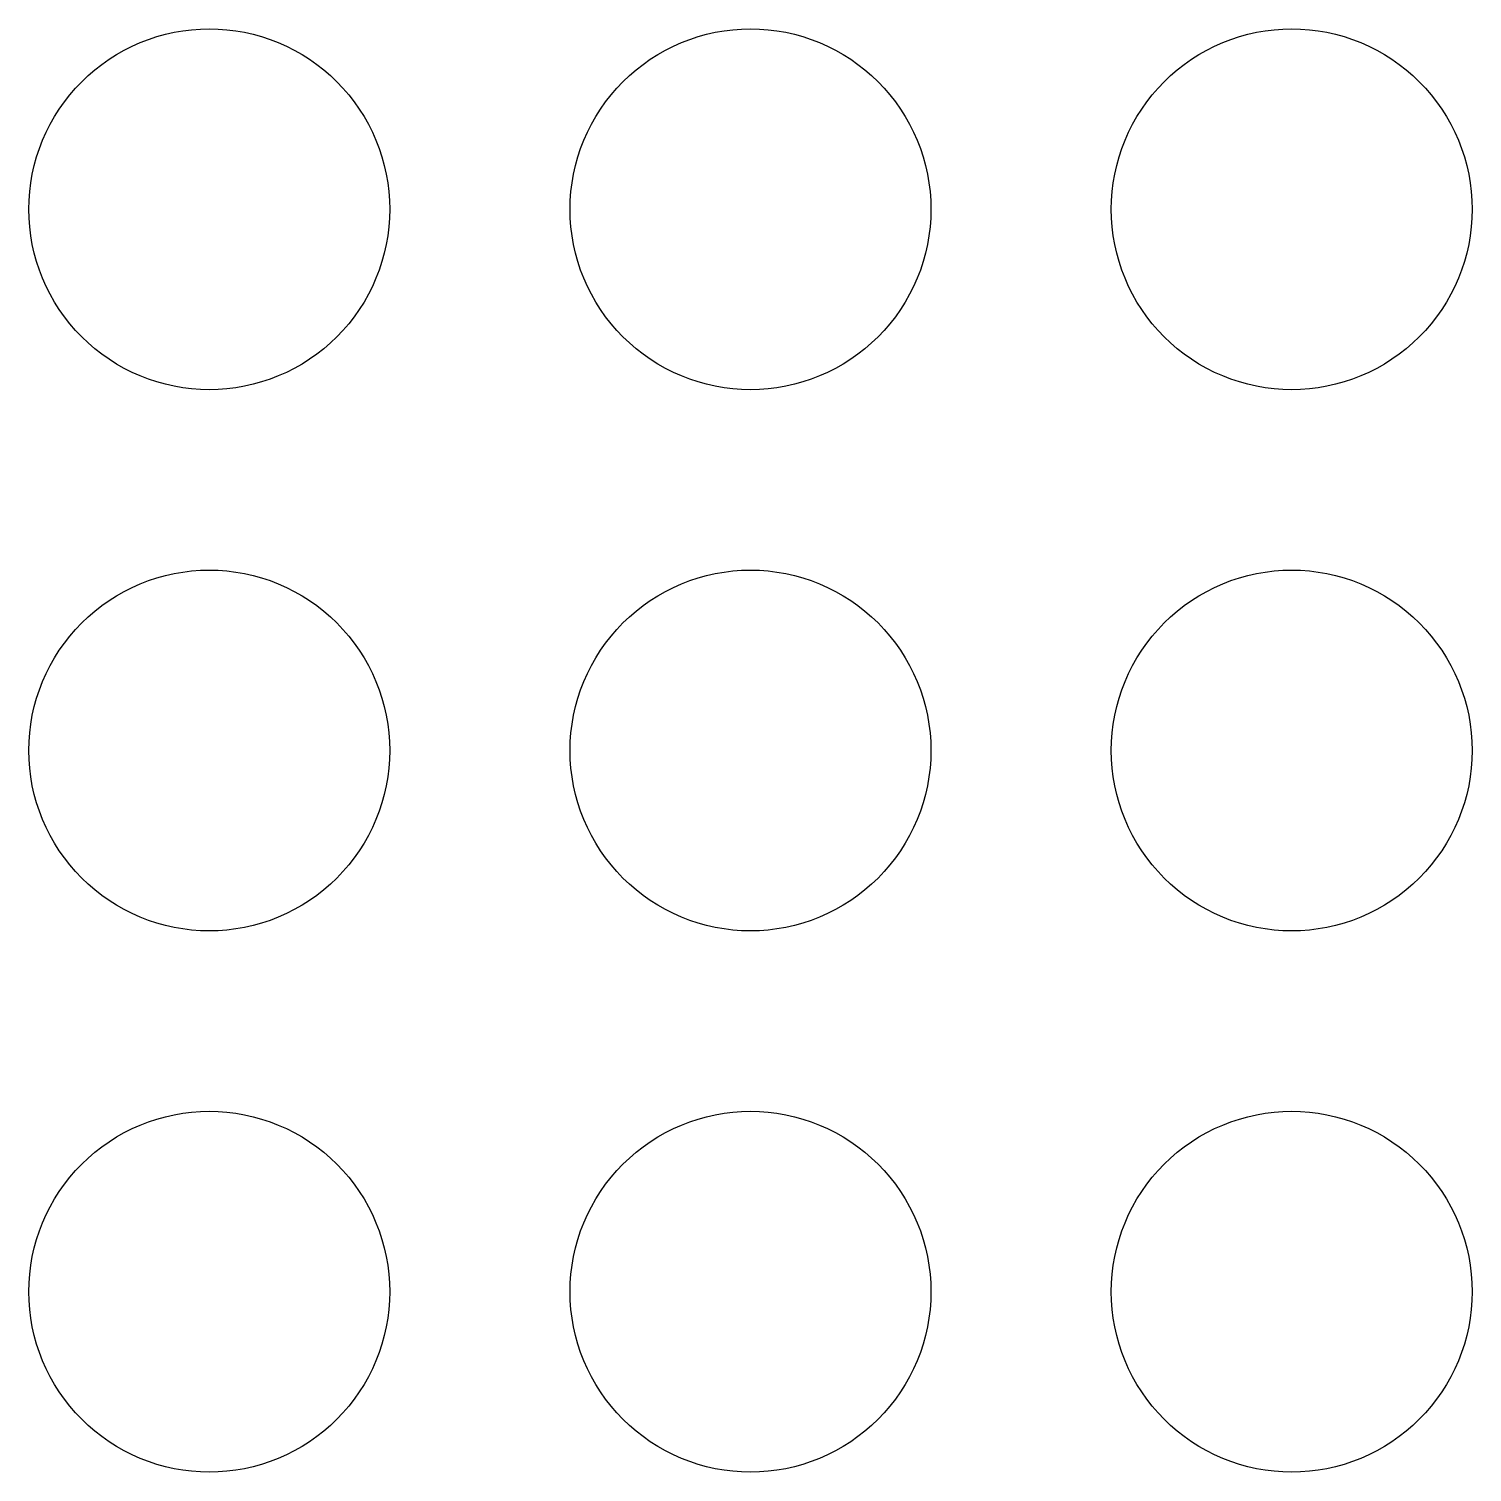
# Model space of a CAD drawing. Header units: metres. Extents: x 0 to 559, y 0 to 300.
# Drawn here: x 195 to 275, y 140 to 220 of the extents above; entities that cross this region are included whole.
import ezdxf

# ---------------------------------------------------------------- set-up
doc = ezdxf.new("R2010")
doc.units = ezdxf.units.M

msp = doc.modelspace()

# ---------------------------------------------------------------- linework, layer by layer
for p, q in [((204.509, 219.988), (205, 220)), ((205, 220), (205.491, 219.988)), ((234.509, 219.988), (235, 220)), ((235, 220), (235.491, 219.988)), ((264.509, 219.988), (265, 220)), ((265, 220), (265.491, 219.988)), ((200.724, 219.04), (201.173, 219.239)), ((201.173, 219.239), (201.631, 219.415)), ((201.631, 219.415), (202.097, 219.569)), ((202.097, 219.569), (202.57, 219.7)), ((202.57, 219.7), (203.049, 219.808)), ((203.049, 219.808), (203.533, 219.892)), ((203.533, 219.892), (204.02, 219.952)), ((204.02, 219.952), (204.509, 219.988)), ((205.491, 219.988), (205.98, 219.952)), ((205.98, 219.952), (206.467, 219.892)), ((206.467, 219.892), (206.951, 219.808)), ((206.951, 219.808), (207.43, 219.7)), ((207.43, 219.7), (207.903, 219.569)), ((207.903, 219.569), (208.369, 219.415)), ((208.369, 219.415), (208.827, 219.239)), ((208.827, 219.239), (209.276, 219.04)), ((230.724, 219.04), (231.173, 219.239)), ((231.173, 219.239), (231.631, 219.415)), ((231.631, 219.415), (232.097, 219.569)), ((232.097, 219.569), (232.57, 219.7)), ((232.57, 219.7), (233.049, 219.808)), ((233.049, 219.808), (233.533, 219.892)), ((233.533, 219.892), (234.02, 219.952)), ((234.02, 219.952), (234.509, 219.988)), ((235.491, 219.988), (235.98, 219.952)), ((235.98, 219.952), (236.467, 219.892)), ((236.467, 219.892), (236.951, 219.808)), ((236.951, 219.808), (237.43, 219.7)), ((237.43, 219.7), (237.903, 219.569)), ((237.903, 219.569), (238.369, 219.415)), ((238.369, 219.415), (238.827, 219.239)), ((238.827, 219.239), (239.276, 219.04)), ((260.724, 219.04), (261.173, 219.239)), ((261.173, 219.239), (261.631, 219.415)), ((261.631, 219.415), (262.097, 219.569)), ((262.097, 219.569), (262.57, 219.7)), ((262.57, 219.7), (263.049, 219.808)), ((263.049, 219.808), (263.533, 219.892)), ((263.533, 219.892), (264.02, 219.952)), ((264.02, 219.952), (264.509, 219.988)), ((265.491, 219.988), (265.98, 219.952)), ((265.98, 219.952), (266.467, 219.892)), ((266.467, 219.892), (266.951, 219.808)), ((266.951, 219.808), (267.43, 219.7)), ((267.43, 219.7), (267.903, 219.569)), ((267.903, 219.569), (268.369, 219.415)), ((268.369, 219.415), (268.827, 219.239)), ((268.827, 219.239), (269.276, 219.04)), ((199.444, 218.315), (199.859, 218.577)), ((199.859, 218.577), (200.286, 218.819)), ((200.286, 218.819), (200.724, 219.04)), ((209.276, 219.04), (209.714, 218.819)), ((209.714, 218.819), (210.141, 218.577)), ((210.141, 218.577), (210.556, 218.315)), ((229.444, 218.315), (229.859, 218.577)), ((229.859, 218.577), (230.286, 218.819)), ((230.286, 218.819), (230.724, 219.04)), ((239.276, 219.04), (239.714, 218.819)), ((239.714, 218.819), (240.141, 218.577)), ((240.141, 218.577), (240.556, 218.315)), ((259.444, 218.315), (259.859, 218.577)), ((259.859, 218.577), (260.286, 218.819)), ((260.286, 218.819), (260.724, 219.04)), ((269.276, 219.04), (269.714, 218.819)), ((269.714, 218.819), (270.141, 218.577)), ((270.141, 218.577), (270.556, 218.315)), ((198.284, 217.41), (198.656, 217.73)), ((198.656, 217.73), (199.043, 218.032)), ((199.043, 218.032), (199.444, 218.315)), ((210.556, 218.315), (210.957, 218.032)), ((210.957, 218.032), (211.344, 217.73)), ((211.344, 217.73), (211.716, 217.41)), ((228.284, 217.41), (228.656, 217.73)), ((228.656, 217.73), (229.043, 218.032)), ((229.043, 218.032), (229.444, 218.315)), ((240.556, 218.315), (240.957, 218.032)), ((240.957, 218.032), (241.344, 217.73)), ((241.344, 217.73), (241.716, 217.41)), ((258.284, 217.41), (258.656, 217.73)), ((258.656, 217.73), (259.043, 218.032)), ((259.043, 218.032), (259.444, 218.315)), ((270.556, 218.315), (270.957, 218.032)), ((270.957, 218.032), (271.344, 217.73)), ((271.344, 217.73), (271.716, 217.41)), ((197.59, 216.716), (197.929, 217.071)), ((197.929, 217.071), (198.284, 217.41)), ((211.716, 217.41), (212.071, 217.071)), ((212.071, 217.071), (212.41, 216.716)), ((227.59, 216.716), (227.929, 217.071)), ((227.929, 217.071), (228.284, 217.41)), ((241.716, 217.41), (242.071, 217.071)), ((242.071, 217.071), (242.41, 216.716)), ((257.59, 216.716), (257.929, 217.071)), ((257.929, 217.071), (258.284, 217.41)), ((271.716, 217.41), (272.071, 217.071)), ((272.071, 217.071), (272.41, 216.716)), ((196.968, 215.957), (197.27, 216.344)), ((197.27, 216.344), (197.59, 216.716)), ((212.41, 216.716), (212.73, 216.344)), ((212.73, 216.344), (213.032, 215.957)), ((226.968, 215.957), (227.27, 216.344)), ((227.27, 216.344), (227.59, 216.716)), ((242.41, 216.716), (242.73, 216.344)), ((242.73, 216.344), (243.032, 215.957)), ((256.968, 215.957), (257.27, 216.344)), ((257.27, 216.344), (257.59, 216.716)), ((272.41, 216.716), (272.73, 216.344)), ((272.73, 216.344), (273.032, 215.957)), ((196.423, 215.141), (196.685, 215.556)), ((196.685, 215.556), (196.968, 215.957)), ((213.032, 215.957), (213.315, 215.556)), ((213.315, 215.556), (213.577, 215.141)), ((226.423, 215.141), (226.685, 215.556)), ((226.685, 215.556), (226.968, 215.957)), ((243.032, 215.957), (243.315, 215.556)), ((243.315, 215.556), (243.577, 215.141)), ((256.423, 215.141), (256.685, 215.556)), ((256.685, 215.556), (256.968, 215.957)), ((273.032, 215.957), (273.315, 215.556)), ((273.315, 215.556), (273.577, 215.141)), ((195.96, 214.276), (196.181, 214.714)), ((196.181, 214.714), (196.423, 215.141)), ((213.577, 215.141), (213.819, 214.714)), ((213.819, 214.714), (214.04, 214.276)), ((225.96, 214.276), (226.181, 214.714)), ((226.181, 214.714), (226.423, 215.141)), ((243.577, 215.141), (243.819, 214.714)), ((243.819, 214.714), (244.04, 214.276)), ((255.96, 214.276), (256.181, 214.714)), ((256.181, 214.714), (256.423, 215.141)), ((273.577, 215.141), (273.819, 214.714)), ((273.819, 214.714), (274.04, 214.276)), ((195.585, 213.369), (195.761, 213.827)), ((195.761, 213.827), (195.96, 214.276)), ((214.04, 214.276), (214.239, 213.827)), ((214.239, 213.827), (214.415, 213.369)), ((225.585, 213.369), (225.761, 213.827)), ((225.761, 213.827), (225.96, 214.276)), ((244.04, 214.276), (244.239, 213.827)), ((244.239, 213.827), (244.415, 213.369)), ((255.585, 213.369), (255.761, 213.827)), ((255.761, 213.827), (255.96, 214.276)), ((274.04, 214.276), (274.239, 213.827)), ((274.239, 213.827), (274.415, 213.369)), ((195.3, 212.43), (195.431, 212.903)), ((195.431, 212.903), (195.585, 213.369)), ((214.415, 213.369), (214.569, 212.903)), ((214.569, 212.903), (214.7, 212.43)), ((225.3, 212.43), (225.431, 212.903)), ((225.431, 212.903), (225.585, 213.369)), ((244.415, 213.369), (244.569, 212.903)), ((244.569, 212.903), (244.7, 212.43)), ((255.3, 212.43), (255.431, 212.903)), ((255.431, 212.903), (255.585, 213.369)), ((274.415, 213.369), (274.569, 212.903)), ((274.569, 212.903), (274.7, 212.43)), ((195.192, 211.951), (195.3, 212.43)), ((214.7, 212.43), (214.808, 211.951)), ((225.192, 211.951), (225.3, 212.43)), ((244.7, 212.43), (244.808, 211.951)), ((255.192, 211.951), (255.3, 212.43)), ((274.7, 212.43), (274.808, 211.951)), ((195.048, 210.98), (195.108, 211.467)), ((195.108, 211.467), (195.192, 211.951)), ((214.808, 211.951), (214.892, 211.467)), ((214.892, 211.467), (214.952, 210.98)), ((225.048, 210.98), (225.108, 211.467)), ((225.108, 211.467), (225.192, 211.951)), ((244.808, 211.951), (244.892, 211.467)), ((244.892, 211.467), (244.952, 210.98)), ((255.048, 210.98), (255.108, 211.467)), ((255.108, 211.467), (255.192, 211.951)), ((274.808, 211.951), (274.892, 211.467)), ((274.892, 211.467), (274.952, 210.98)), ((195, 210), (195.012, 210.491)), ((195.012, 210.491), (195.048, 210.98)), ((214.952, 210.98), (214.988, 210.491)), ((214.988, 210.491), (215, 210)), ((225, 210), (225.012, 210.491)), ((225.012, 210.491), (225.048, 210.98)), ((244.952, 210.98), (244.988, 210.491)), ((244.988, 210.491), (245, 210)), ((255, 210), (255.012, 210.491)), ((255.012, 210.491), (255.048, 210.98)), ((274.952, 210.98), (274.988, 210.491)), ((274.988, 210.491), (275, 210)), ((195.012, 209.509), (195, 210)), ((215, 210), (214.988, 209.509)), ((225.012, 209.509), (225, 210)), ((245, 210), (244.988, 209.509)), ((255.012, 209.509), (255, 210)), ((275, 210), (274.988, 209.509)), ((195.048, 209.02), (195.012, 209.509)), ((195.108, 208.533), (195.048, 209.02)), ((214.952, 209.02), (214.892, 208.533)), ((214.988, 209.509), (214.952, 209.02)), ((225.048, 209.02), (225.012, 209.509)), ((225.108, 208.533), (225.048, 209.02)), ((244.952, 209.02), (244.892, 208.533)), ((244.988, 209.509), (244.952, 209.02)), ((255.048, 209.02), (255.012, 209.509)), ((255.108, 208.533), (255.048, 209.02)), ((274.952, 209.02), (274.892, 208.533)), ((274.988, 209.509), (274.952, 209.02)), ((195.192, 208.049), (195.108, 208.533)), ((195.3, 207.57), (195.192, 208.049)), ((214.808, 208.049), (214.7, 207.57)), ((214.892, 208.533), (214.808, 208.049)), ((225.192, 208.049), (225.108, 208.533)), ((225.3, 207.57), (225.192, 208.049)), ((244.808, 208.049), (244.7, 207.57)), ((244.892, 208.533), (244.808, 208.049)), ((255.192, 208.049), (255.108, 208.533)), ((255.3, 207.57), (255.192, 208.049)), ((274.808, 208.049), (274.7, 207.57)), ((274.892, 208.533), (274.808, 208.049)), ((195.431, 207.097), (195.3, 207.57)), ((214.7, 207.57), (214.569, 207.097)), ((225.431, 207.097), (225.3, 207.57)), ((244.7, 207.57), (244.569, 207.097)), ((255.431, 207.097), (255.3, 207.57)), ((274.7, 207.57), (274.569, 207.097)), ((195.585, 206.631), (195.431, 207.097)), ((195.761, 206.173), (195.585, 206.631)), ((214.415, 206.631), (214.239, 206.173)), ((214.569, 207.097), (214.415, 206.631)), ((225.585, 206.631), (225.431, 207.097)), ((225.761, 206.173), (225.585, 206.631)), ((244.415, 206.631), (244.239, 206.173)), ((244.569, 207.097), (244.415, 206.631)), ((255.585, 206.631), (255.431, 207.097)), ((255.761, 206.173), (255.585, 206.631)), ((274.415, 206.631), (274.239, 206.173)), ((274.569, 207.097), (274.415, 206.631)), ((195.96, 205.724), (195.761, 206.173)), ((196.181, 205.286), (195.96, 205.724)), ((214.04, 205.724), (213.819, 205.286)), ((214.239, 206.173), (214.04, 205.724)), ((225.96, 205.724), (225.761, 206.173)), ((226.181, 205.286), (225.96, 205.724)), ((244.04, 205.724), (243.819, 205.286)), ((244.239, 206.173), (244.04, 205.724)), ((255.96, 205.724), (255.761, 206.173)), ((256.181, 205.286), (255.96, 205.724)), ((274.04, 205.724), (273.819, 205.286)), ((274.239, 206.173), (274.04, 205.724)), ((196.423, 204.859), (196.181, 205.286)), ((196.685, 204.444), (196.423, 204.859)), ((213.577, 204.859), (213.315, 204.444)), ((213.819, 205.286), (213.577, 204.859)), ((226.423, 204.859), (226.181, 205.286)), ((226.685, 204.444), (226.423, 204.859)), ((243.577, 204.859), (243.315, 204.444)), ((243.819, 205.286), (243.577, 204.859)), ((256.423, 204.859), (256.181, 205.286)), ((256.685, 204.444), (256.423, 204.859)), ((273.577, 204.859), (273.315, 204.444)), ((273.819, 205.286), (273.577, 204.859)), ((196.968, 204.043), (196.685, 204.444)), ((197.27, 203.656), (196.968, 204.043)), ((213.032, 204.043), (212.73, 203.656)), ((213.315, 204.444), (213.032, 204.043)), ((226.968, 204.043), (226.685, 204.444)), ((227.27, 203.656), (226.968, 204.043)), ((243.032, 204.043), (242.73, 203.656)), ((243.315, 204.444), (243.032, 204.043)), ((256.968, 204.043), (256.685, 204.444)), ((257.27, 203.656), (256.968, 204.043)), ((273.032, 204.043), (272.73, 203.656)), ((273.315, 204.444), (273.032, 204.043)), ((197.59, 203.284), (197.27, 203.656)), ((197.929, 202.929), (197.59, 203.284)), ((212.41, 203.284), (212.071, 202.929)), ((212.73, 203.656), (212.41, 203.284)), ((227.59, 203.284), (227.27, 203.656)), ((227.929, 202.929), (227.59, 203.284)), ((242.41, 203.284), (242.071, 202.929)), ((242.73, 203.656), (242.41, 203.284)), ((257.59, 203.284), (257.27, 203.656)), ((257.929, 202.929), (257.59, 203.284)), ((272.41, 203.284), (272.071, 202.929)), ((272.73, 203.656), (272.41, 203.284)), ((198.284, 202.59), (197.929, 202.929)), ((198.656, 202.27), (198.284, 202.59)), ((211.716, 202.59), (211.344, 202.27)), ((212.071, 202.929), (211.716, 202.59)), ((228.284, 202.59), (227.929, 202.929)), ((228.656, 202.27), (228.284, 202.59)), ((241.716, 202.59), (241.344, 202.27)), ((242.071, 202.929), (241.716, 202.59)), ((258.284, 202.59), (257.929, 202.929)), ((258.656, 202.27), (258.284, 202.59)), ((271.716, 202.59), (271.344, 202.27)), ((272.071, 202.929), (271.716, 202.59)), ((199.043, 201.968), (198.656, 202.27)), ((199.444, 201.685), (199.043, 201.968)), ((199.859, 201.423), (199.444, 201.685)), ((210.556, 201.685), (210.141, 201.423)), ((210.957, 201.968), (210.556, 201.685)), ((211.344, 202.27), (210.957, 201.968)), ((229.043, 201.968), (228.656, 202.27)), ((229.444, 201.685), (229.043, 201.968)), ((229.859, 201.423), (229.444, 201.685)), ((240.556, 201.685), (240.141, 201.423)), ((240.957, 201.968), (240.556, 201.685)), ((241.344, 202.27), (240.957, 201.968)), ((259.043, 201.968), (258.656, 202.27)), ((259.444, 201.685), (259.043, 201.968)), ((259.859, 201.423), (259.444, 201.685)), ((270.556, 201.685), (270.141, 201.423)), ((270.957, 201.968), (270.556, 201.685)), ((271.344, 202.27), (270.957, 201.968)), ((200.286, 201.181), (199.859, 201.423)), ((200.724, 200.96), (200.286, 201.181)), ((201.173, 200.761), (200.724, 200.96)), ((209.276, 200.96), (208.827, 200.761)), ((209.714, 201.181), (209.276, 200.96)), ((210.141, 201.423), (209.714, 201.181)), ((230.286, 201.181), (229.859, 201.423)), ((230.724, 200.96), (230.286, 201.181)), ((231.173, 200.761), (230.724, 200.96)), ((239.276, 200.96), (238.827, 200.761)), ((239.714, 201.181), (239.276, 200.96)), ((240.141, 201.423), (239.714, 201.181)), ((260.286, 201.181), (259.859, 201.423)), ((260.724, 200.96), (260.286, 201.181)), ((261.173, 200.761), (260.724, 200.96)), ((269.276, 200.96), (268.827, 200.761)), ((269.714, 201.181), (269.276, 200.96)), ((270.141, 201.423), (269.714, 201.181)), ((201.631, 200.585), (201.173, 200.761)), ((202.097, 200.431), (201.631, 200.585)), ((202.57, 200.3), (202.097, 200.431)), ((203.049, 200.192), (202.57, 200.3)), ((203.533, 200.108), (203.049, 200.192)), ((204.02, 200.048), (203.533, 200.108)), ((204.509, 200.012), (204.02, 200.048)), ((205, 200), (204.509, 200.012)), ((205.491, 200.012), (205, 200)), ((205.98, 200.048), (205.491, 200.012)), ((206.467, 200.108), (205.98, 200.048)), ((206.951, 200.192), (206.467, 200.108)), ((207.43, 200.3), (206.951, 200.192)), ((207.903, 200.431), (207.43, 200.3)), ((208.369, 200.585), (207.903, 200.431)), ((208.827, 200.761), (208.369, 200.585)), ((231.631, 200.585), (231.173, 200.761)), ((232.097, 200.431), (231.631, 200.585)), ((232.57, 200.3), (232.097, 200.431)), ((233.049, 200.192), (232.57, 200.3)), ((233.533, 200.108), (233.049, 200.192)), ((234.02, 200.048), (233.533, 200.108)), ((234.509, 200.012), (234.02, 200.048)), ((235, 200), (234.509, 200.012)), ((235.491, 200.012), (235, 200)), ((235.98, 200.048), (235.491, 200.012)), ((236.467, 200.108), (235.98, 200.048)), ((236.951, 200.192), (236.467, 200.108)), ((237.43, 200.3), (236.951, 200.192)), ((237.903, 200.431), (237.43, 200.3)), ((238.369, 200.585), (237.903, 200.431)), ((238.827, 200.761), (238.369, 200.585)), ((261.631, 200.585), (261.173, 200.761)), ((262.097, 200.431), (261.631, 200.585)), ((262.57, 200.3), (262.097, 200.431)), ((263.049, 200.192), (262.57, 200.3)), ((263.533, 200.108), (263.049, 200.192)), ((264.02, 200.048), (263.533, 200.108)), ((264.509, 200.012), (264.02, 200.048)), ((265, 200), (264.509, 200.012)), ((265.491, 200.012), (265, 200)), ((265.98, 200.048), (265.491, 200.012)), ((266.467, 200.108), (265.98, 200.048)), ((266.951, 200.192), (266.467, 200.108)), ((267.43, 200.3), (266.951, 200.192)), ((267.903, 200.431), (267.43, 200.3)), ((268.369, 200.585), (267.903, 200.431)), ((268.827, 200.761), (268.369, 200.585)), ((202.097, 189.569), (202.57, 189.7)), ((202.57, 189.7), (203.049, 189.808)), ((203.049, 189.808), (203.533, 189.892)), ((203.533, 189.892), (204.02, 189.952)), ((204.02, 189.952), (204.509, 189.988)), ((204.509, 189.988), (205, 190)), ((205, 190), (205.491, 189.988)), ((205.491, 189.988), (205.98, 189.952)), ((205.98, 189.952), (206.467, 189.892)), ((206.467, 189.892), (206.951, 189.808)), ((206.951, 189.808), (207.43, 189.7)), ((207.43, 189.7), (207.903, 189.569)), ((232.097, 189.569), (232.57, 189.7)), ((232.57, 189.7), (233.049, 189.808)), ((233.049, 189.808), (233.533, 189.892)), ((233.533, 189.892), (234.02, 189.952)), ((234.02, 189.952), (234.509, 189.988)), ((234.509, 189.988), (235, 190)), ((235, 190), (235.491, 189.988)), ((235.491, 189.988), (235.98, 189.952)), ((235.98, 189.952), (236.467, 189.892)), ((236.467, 189.892), (236.951, 189.808)), ((236.951, 189.808), (237.43, 189.7)), ((237.43, 189.7), (237.903, 189.569)), ((262.097, 189.569), (262.57, 189.7)), ((262.57, 189.7), (263.049, 189.808)), ((263.049, 189.808), (263.533, 189.892)), ((263.533, 189.892), (264.02, 189.952)), ((264.02, 189.952), (264.509, 189.988)), ((264.509, 189.988), (265, 190)), ((265, 190), (265.491, 189.988)), ((265.491, 189.988), (265.98, 189.952)), ((265.98, 189.952), (266.467, 189.892)), ((266.467, 189.892), (266.951, 189.808)), ((266.951, 189.808), (267.43, 189.7)), ((267.43, 189.7), (267.903, 189.569)), ((199.859, 188.577), (200.286, 188.819)), ((200.286, 188.819), (200.724, 189.04)), ((200.724, 189.04), (201.173, 189.239)), ((201.173, 189.239), (201.631, 189.415)), ((201.631, 189.415), (202.097, 189.569)), ((207.903, 189.569), (208.369, 189.415)), ((208.369, 189.415), (208.827, 189.239)), ((208.827, 189.239), (209.276, 189.04)), ((209.276, 189.04), (209.714, 188.819)), ((209.714, 188.819), (210.141, 188.577)), ((229.859, 188.577), (230.286, 188.819)), ((230.286, 188.819), (230.724, 189.04)), ((230.724, 189.04), (231.173, 189.239)), ((231.173, 189.239), (231.631, 189.415)), ((231.631, 189.415), (232.097, 189.569)), ((237.903, 189.569), (238.369, 189.415)), ((238.369, 189.415), (238.827, 189.239)), ((238.827, 189.239), (239.276, 189.04)), ((239.276, 189.04), (239.714, 188.819)), ((239.714, 188.819), (240.141, 188.577)), ((259.859, 188.577), (260.286, 188.819)), ((260.286, 188.819), (260.724, 189.04)), ((260.724, 189.04), (261.173, 189.239)), ((261.173, 189.239), (261.631, 189.415)), ((261.631, 189.415), (262.097, 189.569)), ((267.903, 189.569), (268.369, 189.415)), ((268.369, 189.415), (268.827, 189.239)), ((268.827, 189.239), (269.276, 189.04)), ((269.276, 189.04), (269.714, 188.819)), ((269.714, 188.819), (270.141, 188.577)), ((198.656, 187.73), (199.043, 188.032)), ((199.043, 188.032), (199.444, 188.315)), ((199.444, 188.315), (199.859, 188.577)), ((210.141, 188.577), (210.556, 188.315)), ((210.556, 188.315), (210.957, 188.032)), ((210.957, 188.032), (211.344, 187.73)), ((228.656, 187.73), (229.043, 188.032)), ((229.043, 188.032), (229.444, 188.315)), ((229.444, 188.315), (229.859, 188.577)), ((240.141, 188.577), (240.556, 188.315)), ((240.556, 188.315), (240.957, 188.032)), ((240.957, 188.032), (241.344, 187.73)), ((258.656, 187.73), (259.043, 188.032)), ((259.043, 188.032), (259.444, 188.315)), ((259.444, 188.315), (259.859, 188.577)), ((270.141, 188.577), (270.556, 188.315)), ((270.556, 188.315), (270.957, 188.032)), ((270.957, 188.032), (271.344, 187.73)), ((197.929, 187.071), (198.284, 187.41)), ((198.284, 187.41), (198.656, 187.73)), ((211.344, 187.73), (211.716, 187.41)), ((211.716, 187.41), (212.071, 187.071)), ((227.929, 187.071), (228.284, 187.41)), ((228.284, 187.41), (228.656, 187.73)), ((241.344, 187.73), (241.716, 187.41)), ((241.716, 187.41), (242.071, 187.071)), ((257.929, 187.071), (258.284, 187.41)), ((258.284, 187.41), (258.656, 187.73)), ((271.344, 187.73), (271.716, 187.41)), ((271.716, 187.41), (272.071, 187.071)), ((197.27, 186.344), (197.59, 186.716)), ((197.59, 186.716), (197.929, 187.071)), ((212.071, 187.071), (212.41, 186.716)), ((212.41, 186.716), (212.73, 186.344)), ((227.27, 186.344), (227.59, 186.716)), ((227.59, 186.716), (227.929, 187.071)), ((242.071, 187.071), (242.41, 186.716)), ((242.41, 186.716), (242.73, 186.344)), ((257.27, 186.344), (257.59, 186.716)), ((257.59, 186.716), (257.929, 187.071)), ((272.071, 187.071), (272.41, 186.716)), ((272.41, 186.716), (272.73, 186.344)), ((196.685, 185.556), (196.968, 185.957)), ((196.968, 185.957), (197.27, 186.344)), ((212.73, 186.344), (213.032, 185.957)), ((213.032, 185.957), (213.315, 185.556)), ((226.685, 185.556), (226.968, 185.957)), ((226.968, 185.957), (227.27, 186.344)), ((242.73, 186.344), (243.032, 185.957)), ((243.032, 185.957), (243.315, 185.556)), ((256.685, 185.556), (256.968, 185.957)), ((256.968, 185.957), (257.27, 186.344)), ((272.73, 186.344), (273.032, 185.957)), ((273.032, 185.957), (273.315, 185.556)), ((196.181, 184.714), (196.423, 185.141)), ((196.423, 185.141), (196.685, 185.556)), ((213.315, 185.556), (213.577, 185.141)), ((213.577, 185.141), (213.819, 184.714)), ((226.181, 184.714), (226.423, 185.141)), ((226.423, 185.141), (226.685, 185.556)), ((243.315, 185.556), (243.577, 185.141)), ((243.577, 185.141), (243.819, 184.714)), ((256.181, 184.714), (256.423, 185.141)), ((256.423, 185.141), (256.685, 185.556)), ((273.315, 185.556), (273.577, 185.141)), ((273.577, 185.141), (273.819, 184.714)), ((195.761, 183.827), (195.96, 184.276)), ((195.96, 184.276), (196.181, 184.714)), ((213.819, 184.714), (214.04, 184.276)), ((214.04, 184.276), (214.239, 183.827)), ((225.761, 183.827), (225.96, 184.276)), ((225.96, 184.276), (226.181, 184.714)), ((243.819, 184.714), (244.04, 184.276)), ((244.04, 184.276), (244.239, 183.827)), ((255.761, 183.827), (255.96, 184.276)), ((255.96, 184.276), (256.181, 184.714)), ((273.819, 184.714), (274.04, 184.276)), ((274.04, 184.276), (274.239, 183.827)), ((195.431, 182.903), (195.585, 183.369)), ((195.585, 183.369), (195.761, 183.827)), ((214.239, 183.827), (214.415, 183.369)), ((214.415, 183.369), (214.569, 182.903)), ((225.431, 182.903), (225.585, 183.369)), ((225.585, 183.369), (225.761, 183.827)), ((244.239, 183.827), (244.415, 183.369)), ((244.415, 183.369), (244.569, 182.903)), ((255.431, 182.903), (255.585, 183.369)), ((255.585, 183.369), (255.761, 183.827)), ((274.239, 183.827), (274.415, 183.369)), ((274.415, 183.369), (274.569, 182.903)), ((195.192, 181.951), (195.3, 182.43)), ((195.3, 182.43), (195.431, 182.903)), ((214.569, 182.903), (214.7, 182.43)), ((214.7, 182.43), (214.808, 181.951)), ((225.192, 181.951), (225.3, 182.43)), ((225.3, 182.43), (225.431, 182.903)), ((244.569, 182.903), (244.7, 182.43)), ((244.7, 182.43), (244.808, 181.951)), ((255.192, 181.951), (255.3, 182.43)), ((255.3, 182.43), (255.431, 182.903)), ((274.569, 182.903), (274.7, 182.43)), ((274.7, 182.43), (274.808, 181.951)), ((195.108, 181.467), (195.192, 181.951)), ((214.808, 181.951), (214.892, 181.467)), ((225.108, 181.467), (225.192, 181.951)), ((244.808, 181.951), (244.892, 181.467)), ((255.108, 181.467), (255.192, 181.951)), ((274.808, 181.951), (274.892, 181.467)), ((195.012, 180.491), (195.048, 180.98)), ((195.048, 180.98), (195.108, 181.467)), ((214.892, 181.467), (214.952, 180.98)), ((214.952, 180.98), (214.988, 180.491)), ((225.012, 180.491), (225.048, 180.98)), ((225.048, 180.98), (225.108, 181.467)), ((244.892, 181.467), (244.952, 180.98)), ((244.952, 180.98), (244.988, 180.491)), ((255.012, 180.491), (255.048, 180.98)), ((255.048, 180.98), (255.108, 181.467)), ((274.892, 181.467), (274.952, 180.98)), ((274.952, 180.98), (274.988, 180.491)), ((195, 180), (195.012, 180.491)), ((195.012, 179.509), (195, 180)), ((214.988, 180.491), (215, 180)), ((215, 180), (214.988, 179.509)), ((225, 180), (225.012, 180.491)), ((225.012, 179.509), (225, 180)), ((244.988, 180.491), (245, 180)), ((245, 180), (244.988, 179.509)), ((255, 180), (255.012, 180.491)), ((255.012, 179.509), (255, 180)), ((274.988, 180.491), (275, 180)), ((275, 180), (274.988, 179.509)), ((195.048, 179.02), (195.012, 179.509)), ((214.988, 179.509), (214.952, 179.02)), ((225.048, 179.02), (225.012, 179.509)), ((244.988, 179.509), (244.952, 179.02)), ((255.048, 179.02), (255.012, 179.509)), ((274.988, 179.509), (274.952, 179.02)), ((195.108, 178.533), (195.048, 179.02)), ((195.192, 178.049), (195.108, 178.533)), ((214.892, 178.533), (214.808, 178.049)), ((214.952, 179.02), (214.892, 178.533)), ((225.108, 178.533), (225.048, 179.02)), ((225.192, 178.049), (225.108, 178.533)), ((244.892, 178.533), (244.808, 178.049)), ((244.952, 179.02), (244.892, 178.533)), ((255.108, 178.533), (255.048, 179.02)), ((255.192, 178.049), (255.108, 178.533)), ((274.892, 178.533), (274.808, 178.049)), ((274.952, 179.02), (274.892, 178.533)), ((195.3, 177.57), (195.192, 178.049)), ((214.808, 178.049), (214.7, 177.57)), ((225.3, 177.57), (225.192, 178.049)), ((244.808, 178.049), (244.7, 177.57)), ((255.3, 177.57), (255.192, 178.049)), ((274.808, 178.049), (274.7, 177.57)), ((195.431, 177.097), (195.3, 177.57)), ((195.585, 176.631), (195.431, 177.097)), ((214.569, 177.097), (214.415, 176.631)), ((214.7, 177.57), (214.569, 177.097)), ((225.431, 177.097), (225.3, 177.57)), ((225.585, 176.631), (225.431, 177.097)), ((244.569, 177.097), (244.415, 176.631)), ((244.7, 177.57), (244.569, 177.097)), ((255.431, 177.097), (255.3, 177.57)), ((255.585, 176.631), (255.431, 177.097)), ((274.569, 177.097), (274.415, 176.631)), ((274.7, 177.57), (274.569, 177.097)), ((195.761, 176.173), (195.585, 176.631)), ((195.96, 175.724), (195.761, 176.173)), ((214.239, 176.173), (214.04, 175.724)), ((214.415, 176.631), (214.239, 176.173)), ((225.761, 176.173), (225.585, 176.631)), ((225.96, 175.724), (225.761, 176.173)), ((244.239, 176.173), (244.04, 175.724)), ((244.415, 176.631), (244.239, 176.173)), ((255.761, 176.173), (255.585, 176.631)), ((255.96, 175.724), (255.761, 176.173)), ((274.239, 176.173), (274.04, 175.724)), ((274.415, 176.631), (274.239, 176.173)), ((196.181, 175.286), (195.96, 175.724)), ((196.423, 174.859), (196.181, 175.286)), ((213.819, 175.286), (213.577, 174.859)), ((214.04, 175.724), (213.819, 175.286)), ((226.181, 175.286), (225.96, 175.724)), ((226.423, 174.859), (226.181, 175.286)), ((243.819, 175.286), (243.577, 174.859)), ((244.04, 175.724), (243.819, 175.286)), ((256.181, 175.286), (255.96, 175.724)), ((256.423, 174.859), (256.181, 175.286)), ((273.819, 175.286), (273.577, 174.859)), ((274.04, 175.724), (273.819, 175.286)), ((196.685, 174.444), (196.423, 174.859)), ((196.968, 174.043), (196.685, 174.444)), ((213.315, 174.444), (213.032, 174.043)), ((213.577, 174.859), (213.315, 174.444)), ((226.685, 174.444), (226.423, 174.859)), ((226.968, 174.043), (226.685, 174.444)), ((243.315, 174.444), (243.032, 174.043)), ((243.577, 174.859), (243.315, 174.444)), ((256.685, 174.444), (256.423, 174.859)), ((256.968, 174.043), (256.685, 174.444)), ((273.315, 174.444), (273.032, 174.043)), ((273.577, 174.859), (273.315, 174.444)), ((197.27, 173.656), (196.968, 174.043)), ((197.59, 173.284), (197.27, 173.656)), ((212.73, 173.656), (212.41, 173.284)), ((213.032, 174.043), (212.73, 173.656)), ((227.27, 173.656), (226.968, 174.043)), ((227.59, 173.284), (227.27, 173.656)), ((242.73, 173.656), (242.41, 173.284)), ((243.032, 174.043), (242.73, 173.656)), ((257.27, 173.656), (256.968, 174.043)), ((257.59, 173.284), (257.27, 173.656)), ((272.73, 173.656), (272.41, 173.284)), ((273.032, 174.043), (272.73, 173.656)), ((197.929, 172.929), (197.59, 173.284)), ((198.284, 172.59), (197.929, 172.929)), ((212.071, 172.929), (211.716, 172.59)), ((212.41, 173.284), (212.071, 172.929)), ((227.929, 172.929), (227.59, 173.284)), ((228.284, 172.59), (227.929, 172.929)), ((242.071, 172.929), (241.716, 172.59)), ((242.41, 173.284), (242.071, 172.929)), ((257.929, 172.929), (257.59, 173.284)), ((258.284, 172.59), (257.929, 172.929)), ((272.071, 172.929), (271.716, 172.59)), ((272.41, 173.284), (272.071, 172.929)), ((198.656, 172.27), (198.284, 172.59)), ((199.043, 171.968), (198.656, 172.27)), ((211.344, 172.27), (210.957, 171.968)), ((211.716, 172.59), (211.344, 172.27)), ((228.656, 172.27), (228.284, 172.59)), ((229.043, 171.968), (228.656, 172.27)), ((241.344, 172.27), (240.957, 171.968)), ((241.716, 172.59), (241.344, 172.27)), ((258.656, 172.27), (258.284, 172.59)), ((259.043, 171.968), (258.656, 172.27)), ((271.344, 172.27), (270.957, 171.968)), ((271.716, 172.59), (271.344, 172.27)), ((199.444, 171.685), (199.043, 171.968)), ((199.859, 171.423), (199.444, 171.685)), ((200.286, 171.181), (199.859, 171.423)), ((210.141, 171.423), (209.714, 171.181)), ((210.556, 171.685), (210.141, 171.423)), ((210.957, 171.968), (210.556, 171.685)), ((229.444, 171.685), (229.043, 171.968)), ((229.859, 171.423), (229.444, 171.685)), ((230.286, 171.181), (229.859, 171.423)), ((240.141, 171.423), (239.714, 171.181)), ((240.556, 171.685), (240.141, 171.423)), ((240.957, 171.968), (240.556, 171.685)), ((259.444, 171.685), (259.043, 171.968)), ((259.859, 171.423), (259.444, 171.685)), ((260.286, 171.181), (259.859, 171.423)), ((270.141, 171.423), (269.714, 171.181)), ((270.556, 171.685), (270.141, 171.423)), ((270.957, 171.968), (270.556, 171.685)), ((200.724, 170.96), (200.286, 171.181)), ((201.173, 170.761), (200.724, 170.96)), ((201.631, 170.585), (201.173, 170.761)), ((202.097, 170.431), (201.631, 170.585)), ((202.57, 170.3), (202.097, 170.431)), ((207.903, 170.431), (207.43, 170.3)), ((208.369, 170.585), (207.903, 170.431)), ((208.827, 170.761), (208.369, 170.585)), ((209.276, 170.96), (208.827, 170.761)), ((209.714, 171.181), (209.276, 170.96)), ((230.724, 170.96), (230.286, 171.181)), ((231.173, 170.761), (230.724, 170.96)), ((231.631, 170.585), (231.173, 170.761)), ((232.097, 170.431), (231.631, 170.585)), ((232.57, 170.3), (232.097, 170.431)), ((237.903, 170.431), (237.43, 170.3)), ((238.369, 170.585), (237.903, 170.431)), ((238.827, 170.761), (238.369, 170.585)), ((239.276, 170.96), (238.827, 170.761)), ((239.714, 171.181), (239.276, 170.96)), ((260.724, 170.96), (260.286, 171.181)), ((261.173, 170.761), (260.724, 170.96)), ((261.631, 170.585), (261.173, 170.761)), ((262.097, 170.431), (261.631, 170.585)), ((262.57, 170.3), (262.097, 170.431)), ((267.903, 170.431), (267.43, 170.3)), ((268.369, 170.585), (267.903, 170.431)), ((268.827, 170.761), (268.369, 170.585)), ((269.276, 170.96), (268.827, 170.761)), ((269.714, 171.181), (269.276, 170.96)), ((203.049, 170.192), (202.57, 170.3)), ((203.533, 170.108), (203.049, 170.192)), ((204.02, 170.048), (203.533, 170.108)), ((204.509, 170.012), (204.02, 170.048)), ((205, 170), (204.509, 170.012)), ((205.491, 170.012), (205, 170)), ((205.98, 170.048), (205.491, 170.012)), ((206.467, 170.108), (205.98, 170.048)), ((206.951, 170.192), (206.467, 170.108)), ((207.43, 170.3), (206.951, 170.192)), ((233.049, 170.192), (232.57, 170.3)), ((233.533, 170.108), (233.049, 170.192)), ((234.02, 170.048), (233.533, 170.108)), ((234.509, 170.012), (234.02, 170.048)), ((235, 170), (234.509, 170.012)), ((235.491, 170.012), (235, 170)), ((235.98, 170.048), (235.491, 170.012)), ((236.467, 170.108), (235.98, 170.048)), ((236.951, 170.192), (236.467, 170.108)), ((237.43, 170.3), (236.951, 170.192)), ((263.049, 170.192), (262.57, 170.3)), ((263.533, 170.108), (263.049, 170.192)), ((264.02, 170.048), (263.533, 170.108)), ((264.509, 170.012), (264.02, 170.048)), ((265, 170), (264.509, 170.012)), ((265.491, 170.012), (265, 170)), ((265.98, 170.048), (265.491, 170.012)), ((266.467, 170.108), (265.98, 170.048)), ((266.951, 170.192), (266.467, 170.108)), ((267.43, 170.3), (266.951, 170.192)), ((204.509, 159.988), (205, 160)), ((205, 160), (205.491, 159.988)), ((234.509, 159.988), (235, 160)), ((235, 160), (235.491, 159.988)), ((264.509, 159.988), (265, 160)), ((265, 160), (265.491, 159.988)), ((200.724, 159.04), (201.173, 159.239)), ((201.173, 159.239), (201.631, 159.415)), ((201.631, 159.415), (202.097, 159.569)), ((202.097, 159.569), (202.57, 159.7)), ((202.57, 159.7), (203.049, 159.808)), ((203.049, 159.808), (203.533, 159.892)), ((203.533, 159.892), (204.02, 159.952)), ((204.02, 159.952), (204.509, 159.988)), ((205.491, 159.988), (205.98, 159.952)), ((205.98, 159.952), (206.467, 159.892)), ((206.467, 159.892), (206.951, 159.808)), ((206.951, 159.808), (207.43, 159.7)), ((207.43, 159.7), (207.903, 159.569)), ((207.903, 159.569), (208.369, 159.415)), ((208.369, 159.415), (208.827, 159.239)), ((208.827, 159.239), (209.276, 159.04)), ((230.724, 159.04), (231.173, 159.239)), ((231.173, 159.239), (231.631, 159.415)), ((231.631, 159.415), (232.097, 159.569)), ((232.097, 159.569), (232.57, 159.7)), ((232.57, 159.7), (233.049, 159.808)), ((233.049, 159.808), (233.533, 159.892)), ((233.533, 159.892), (234.02, 159.952)), ((234.02, 159.952), (234.509, 159.988)), ((235.491, 159.988), (235.98, 159.952)), ((235.98, 159.952), (236.467, 159.892)), ((236.467, 159.892), (236.951, 159.808)), ((236.951, 159.808), (237.43, 159.7)), ((237.43, 159.7), (237.903, 159.569)), ((237.903, 159.569), (238.369, 159.415)), ((238.369, 159.415), (238.827, 159.239)), ((238.827, 159.239), (239.276, 159.04)), ((260.724, 159.04), (261.173, 159.239)), ((261.173, 159.239), (261.631, 159.415)), ((261.631, 159.415), (262.097, 159.569)), ((262.097, 159.569), (262.57, 159.7)), ((262.57, 159.7), (263.049, 159.808)), ((263.049, 159.808), (263.533, 159.892)), ((263.533, 159.892), (264.02, 159.952)), ((264.02, 159.952), (264.509, 159.988)), ((265.491, 159.988), (265.98, 159.952)), ((265.98, 159.952), (266.467, 159.892)), ((266.467, 159.892), (266.951, 159.808)), ((266.951, 159.808), (267.43, 159.7)), ((267.43, 159.7), (267.903, 159.569)), ((267.903, 159.569), (268.369, 159.415)), ((268.369, 159.415), (268.827, 159.239)), ((268.827, 159.239), (269.276, 159.04)), ((199.444, 158.315), (199.859, 158.577)), ((199.859, 158.577), (200.286, 158.819)), ((200.286, 158.819), (200.724, 159.04)), ((209.276, 159.04), (209.714, 158.819)), ((209.714, 158.819), (210.141, 158.577)), ((210.141, 158.577), (210.556, 158.315)), ((229.444, 158.315), (229.859, 158.577)), ((229.859, 158.577), (230.286, 158.819)), ((230.286, 158.819), (230.724, 159.04)), ((239.276, 159.04), (239.714, 158.819)), ((239.714, 158.819), (240.141, 158.577)), ((240.141, 158.577), (240.556, 158.315)), ((259.444, 158.315), (259.859, 158.577)), ((259.859, 158.577), (260.286, 158.819)), ((260.286, 158.819), (260.724, 159.04)), ((269.276, 159.04), (269.714, 158.819)), ((269.714, 158.819), (270.141, 158.577)), ((270.141, 158.577), (270.556, 158.315)), ((198.284, 157.41), (198.656, 157.73)), ((198.656, 157.73), (199.043, 158.032)), ((199.043, 158.032), (199.444, 158.315)), ((210.556, 158.315), (210.957, 158.032)), ((210.957, 158.032), (211.344, 157.73)), ((211.344, 157.73), (211.716, 157.41)), ((228.284, 157.41), (228.656, 157.73)), ((228.656, 157.73), (229.043, 158.032)), ((229.043, 158.032), (229.444, 158.315)), ((240.556, 158.315), (240.957, 158.032)), ((240.957, 158.032), (241.344, 157.73)), ((241.344, 157.73), (241.716, 157.41)), ((258.284, 157.41), (258.656, 157.73)), ((258.656, 157.73), (259.043, 158.032)), ((259.043, 158.032), (259.444, 158.315)), ((270.556, 158.315), (270.957, 158.032)), ((270.957, 158.032), (271.344, 157.73)), ((271.344, 157.73), (271.716, 157.41)), ((197.59, 156.716), (197.929, 157.071)), ((197.929, 157.071), (198.284, 157.41)), ((211.716, 157.41), (212.071, 157.071)), ((212.071, 157.071), (212.41, 156.716)), ((227.59, 156.716), (227.929, 157.071)), ((227.929, 157.071), (228.284, 157.41)), ((241.716, 157.41), (242.071, 157.071)), ((242.071, 157.071), (242.41, 156.716)), ((257.59, 156.716), (257.929, 157.071)), ((257.929, 157.071), (258.284, 157.41)), ((271.716, 157.41), (272.071, 157.071)), ((272.071, 157.071), (272.41, 156.716)), ((196.968, 155.957), (197.27, 156.344)), ((197.27, 156.344), (197.59, 156.716)), ((212.41, 156.716), (212.73, 156.344)), ((212.73, 156.344), (213.032, 155.957)), ((226.968, 155.957), (227.27, 156.344)), ((227.27, 156.344), (227.59, 156.716)), ((242.41, 156.716), (242.73, 156.344)), ((242.73, 156.344), (243.032, 155.957)), ((256.968, 155.957), (257.27, 156.344)), ((257.27, 156.344), (257.59, 156.716)), ((272.41, 156.716), (272.73, 156.344)), ((272.73, 156.344), (273.032, 155.957)), ((196.423, 155.141), (196.685, 155.556)), ((196.685, 155.556), (196.968, 155.957)), ((213.032, 155.957), (213.315, 155.556)), ((213.315, 155.556), (213.577, 155.141)), ((226.423, 155.141), (226.685, 155.556)), ((226.685, 155.556), (226.968, 155.957)), ((243.032, 155.957), (243.315, 155.556)), ((243.315, 155.556), (243.577, 155.141)), ((256.423, 155.141), (256.685, 155.556)), ((256.685, 155.556), (256.968, 155.957)), ((273.032, 155.957), (273.315, 155.556)), ((273.315, 155.556), (273.577, 155.141)), ((195.96, 154.276), (196.181, 154.714)), ((196.181, 154.714), (196.423, 155.141)), ((213.577, 155.141), (213.819, 154.714)), ((213.819, 154.714), (214.04, 154.276)), ((225.96, 154.276), (226.181, 154.714)), ((226.181, 154.714), (226.423, 155.141)), ((243.577, 155.141), (243.819, 154.714)), ((243.819, 154.714), (244.04, 154.276)), ((255.96, 154.276), (256.181, 154.714)), ((256.181, 154.714), (256.423, 155.141)), ((273.577, 155.141), (273.819, 154.714)), ((273.819, 154.714), (274.04, 154.276)), ((195.585, 153.369), (195.761, 153.827)), ((195.761, 153.827), (195.96, 154.276)), ((214.04, 154.276), (214.239, 153.827)), ((214.239, 153.827), (214.415, 153.369)), ((225.585, 153.369), (225.761, 153.827)), ((225.761, 153.827), (225.96, 154.276)), ((244.04, 154.276), (244.239, 153.827)), ((244.239, 153.827), (244.415, 153.369)), ((255.585, 153.369), (255.761, 153.827)), ((255.761, 153.827), (255.96, 154.276)), ((274.04, 154.276), (274.239, 153.827)), ((274.239, 153.827), (274.415, 153.369)), ((195.3, 152.43), (195.431, 152.903)), ((195.431, 152.903), (195.585, 153.369)), ((214.415, 153.369), (214.569, 152.903)), ((214.569, 152.903), (214.7, 152.43)), ((225.3, 152.43), (225.431, 152.903)), ((225.431, 152.903), (225.585, 153.369)), ((244.415, 153.369), (244.569, 152.903)), ((244.569, 152.903), (244.7, 152.43)), ((255.3, 152.43), (255.431, 152.903)), ((255.431, 152.903), (255.585, 153.369)), ((274.415, 153.369), (274.569, 152.903)), ((274.569, 152.903), (274.7, 152.43)), ((195.192, 151.951), (195.3, 152.43)), ((214.7, 152.43), (214.808, 151.951)), ((225.192, 151.951), (225.3, 152.43)), ((244.7, 152.43), (244.808, 151.951)), ((255.192, 151.951), (255.3, 152.43)), ((274.7, 152.43), (274.808, 151.951)), ((195.048, 150.98), (195.108, 151.467)), ((195.108, 151.467), (195.192, 151.951)), ((214.808, 151.951), (214.892, 151.467)), ((214.892, 151.467), (214.952, 150.98)), ((225.048, 150.98), (225.108, 151.467)), ((225.108, 151.467), (225.192, 151.951)), ((244.808, 151.951), (244.892, 151.467)), ((244.892, 151.467), (244.952, 150.98)), ((255.048, 150.98), (255.108, 151.467)), ((255.108, 151.467), (255.192, 151.951)), ((274.808, 151.951), (274.892, 151.467)), ((274.892, 151.467), (274.952, 150.98)), ((195, 150), (195.012, 150.491)), ((195.012, 150.491), (195.048, 150.98)), ((214.952, 150.98), (214.988, 150.491)), ((214.988, 150.491), (215, 150)), ((225, 150), (225.012, 150.491)), ((225.012, 150.491), (225.048, 150.98)), ((244.952, 150.98), (244.988, 150.491)), ((244.988, 150.491), (245, 150)), ((255, 150), (255.012, 150.491)), ((255.012, 150.491), (255.048, 150.98)), ((274.952, 150.98), (274.988, 150.491)), ((274.988, 150.491), (275, 150)), ((195.012, 149.509), (195, 150)), ((215, 150), (214.988, 149.509)), ((225.012, 149.509), (225, 150)), ((245, 150), (244.988, 149.509)), ((255.012, 149.509), (255, 150)), ((275, 150), (274.988, 149.509)), ((195.048, 149.02), (195.012, 149.509)), ((195.108, 148.533), (195.048, 149.02)), ((214.952, 149.02), (214.892, 148.533)), ((214.988, 149.509), (214.952, 149.02)), ((225.048, 149.02), (225.012, 149.509)), ((225.108, 148.533), (225.048, 149.02)), ((244.952, 149.02), (244.892, 148.533)), ((244.988, 149.509), (244.952, 149.02)), ((255.048, 149.02), (255.012, 149.509)), ((255.108, 148.533), (255.048, 149.02)), ((274.952, 149.02), (274.892, 148.533)), ((274.988, 149.509), (274.952, 149.02)), ((195.192, 148.049), (195.108, 148.533)), ((195.3, 147.57), (195.192, 148.049)), ((214.808, 148.049), (214.7, 147.57)), ((214.892, 148.533), (214.808, 148.049)), ((225.192, 148.049), (225.108, 148.533)), ((225.3, 147.57), (225.192, 148.049)), ((244.808, 148.049), (244.7, 147.57)), ((244.892, 148.533), (244.808, 148.049)), ((255.192, 148.049), (255.108, 148.533)), ((255.3, 147.57), (255.192, 148.049)), ((274.808, 148.049), (274.7, 147.57)), ((274.892, 148.533), (274.808, 148.049)), ((195.431, 147.097), (195.3, 147.57)), ((214.7, 147.57), (214.569, 147.097)), ((225.431, 147.097), (225.3, 147.57)), ((244.7, 147.57), (244.569, 147.097)), ((255.431, 147.097), (255.3, 147.57)), ((274.7, 147.57), (274.569, 147.097)), ((195.585, 146.631), (195.431, 147.097)), ((195.761, 146.173), (195.585, 146.631)), ((214.415, 146.631), (214.239, 146.173)), ((214.569, 147.097), (214.415, 146.631)), ((225.585, 146.631), (225.431, 147.097)), ((225.761, 146.173), (225.585, 146.631)), ((244.415, 146.631), (244.239, 146.173)), ((244.569, 147.097), (244.415, 146.631)), ((255.585, 146.631), (255.431, 147.097)), ((255.761, 146.173), (255.585, 146.631)), ((274.415, 146.631), (274.239, 146.173)), ((274.569, 147.097), (274.415, 146.631)), ((195.96, 145.724), (195.761, 146.173)), ((196.181, 145.286), (195.96, 145.724)), ((214.04, 145.724), (213.819, 145.286)), ((214.239, 146.173), (214.04, 145.724)), ((225.96, 145.724), (225.761, 146.173)), ((226.181, 145.286), (225.96, 145.724)), ((244.04, 145.724), (243.819, 145.286)), ((244.239, 146.173), (244.04, 145.724)), ((255.96, 145.724), (255.761, 146.173)), ((256.181, 145.286), (255.96, 145.724)), ((274.04, 145.724), (273.819, 145.286)), ((274.239, 146.173), (274.04, 145.724)), ((196.423, 144.859), (196.181, 145.286)), ((196.685, 144.444), (196.423, 144.859)), ((213.577, 144.859), (213.315, 144.444)), ((213.819, 145.286), (213.577, 144.859)), ((226.423, 144.859), (226.181, 145.286)), ((226.685, 144.444), (226.423, 144.859)), ((243.577, 144.859), (243.315, 144.444)), ((243.819, 145.286), (243.577, 144.859)), ((256.423, 144.859), (256.181, 145.286)), ((256.685, 144.444), (256.423, 144.859)), ((273.577, 144.859), (273.315, 144.444)), ((273.819, 145.286), (273.577, 144.859)), ((196.968, 144.043), (196.685, 144.444)), ((197.27, 143.656), (196.968, 144.043)), ((213.032, 144.043), (212.73, 143.656)), ((213.315, 144.444), (213.032, 144.043)), ((226.968, 144.043), (226.685, 144.444)), ((227.27, 143.656), (226.968, 144.043)), ((243.032, 144.043), (242.73, 143.656)), ((243.315, 144.444), (243.032, 144.043)), ((256.968, 144.043), (256.685, 144.444)), ((257.27, 143.656), (256.968, 144.043)), ((273.032, 144.043), (272.73, 143.656)), ((273.315, 144.444), (273.032, 144.043)), ((197.59, 143.284), (197.27, 143.656)), ((197.929, 142.929), (197.59, 143.284)), ((212.41, 143.284), (212.071, 142.929)), ((212.73, 143.656), (212.41, 143.284)), ((227.59, 143.284), (227.27, 143.656)), ((227.929, 142.929), (227.59, 143.284)), ((242.41, 143.284), (242.071, 142.929)), ((242.73, 143.656), (242.41, 143.284)), ((257.59, 143.284), (257.27, 143.656)), ((257.929, 142.929), (257.59, 143.284)), ((272.41, 143.284), (272.071, 142.929)), ((272.73, 143.656), (272.41, 143.284)), ((198.284, 142.59), (197.929, 142.929)), ((198.656, 142.27), (198.284, 142.59)), ((211.716, 142.59), (211.344, 142.27)), ((212.071, 142.929), (211.716, 142.59)), ((228.284, 142.59), (227.929, 142.929)), ((228.656, 142.27), (228.284, 142.59)), ((241.716, 142.59), (241.344, 142.27)), ((242.071, 142.929), (241.716, 142.59)), ((258.284, 142.59), (257.929, 142.929)), ((258.656, 142.27), (258.284, 142.59)), ((271.716, 142.59), (271.344, 142.27)), ((272.071, 142.929), (271.716, 142.59)), ((199.043, 141.968), (198.656, 142.27)), ((199.444, 141.685), (199.043, 141.968)), ((199.859, 141.423), (199.444, 141.685)), ((210.556, 141.685), (210.141, 141.423)), ((210.957, 141.968), (210.556, 141.685)), ((211.344, 142.27), (210.957, 141.968)), ((229.043, 141.968), (228.656, 142.27)), ((229.444, 141.685), (229.043, 141.968)), ((229.859, 141.423), (229.444, 141.685)), ((240.556, 141.685), (240.141, 141.423)), ((240.957, 141.968), (240.556, 141.685)), ((241.344, 142.27), (240.957, 141.968)), ((259.043, 141.968), (258.656, 142.27)), ((259.444, 141.685), (259.043, 141.968)), ((259.859, 141.423), (259.444, 141.685)), ((270.556, 141.685), (270.141, 141.423)), ((270.957, 141.968), (270.556, 141.685)), ((271.344, 142.27), (270.957, 141.968)), ((200.286, 141.181), (199.859, 141.423)), ((200.724, 140.96), (200.286, 141.181)), ((201.173, 140.761), (200.724, 140.96)), ((209.276, 140.96), (208.827, 140.761)), ((209.714, 141.181), (209.276, 140.96)), ((210.141, 141.423), (209.714, 141.181)), ((230.286, 141.181), (229.859, 141.423)), ((230.724, 140.96), (230.286, 141.181)), ((231.173, 140.761), (230.724, 140.96)), ((239.276, 140.96), (238.827, 140.761)), ((239.714, 141.181), (239.276, 140.96)), ((240.141, 141.423), (239.714, 141.181)), ((260.286, 141.181), (259.859, 141.423)), ((260.724, 140.96), (260.286, 141.181)), ((261.173, 140.761), (260.724, 140.96)), ((269.276, 140.96), (268.827, 140.761)), ((269.714, 141.181), (269.276, 140.96)), ((270.141, 141.423), (269.714, 141.181)), ((201.631, 140.585), (201.173, 140.761)), ((202.097, 140.431), (201.631, 140.585)), ((202.57, 140.3), (202.097, 140.431)), ((203.049, 140.192), (202.57, 140.3)), ((203.533, 140.108), (203.049, 140.192)), ((204.02, 140.048), (203.533, 140.108)), ((204.509, 140.012), (204.02, 140.048)), ((205, 140), (204.509, 140.012)), ((205.491, 140.012), (205, 140)), ((205.98, 140.048), (205.491, 140.012)), ((206.467, 140.108), (205.98, 140.048)), ((206.951, 140.192), (206.467, 140.108)), ((207.43, 140.3), (206.951, 140.192)), ((207.903, 140.431), (207.43, 140.3)), ((208.369, 140.585), (207.903, 140.431)), ((208.827, 140.761), (208.369, 140.585)), ((231.631, 140.585), (231.173, 140.761)), ((232.097, 140.431), (231.631, 140.585)), ((232.57, 140.3), (232.097, 140.431)), ((233.049, 140.192), (232.57, 140.3)), ((233.533, 140.108), (233.049, 140.192)), ((234.02, 140.048), (233.533, 140.108)), ((234.509, 140.012), (234.02, 140.048)), ((235, 140), (234.509, 140.012)), ((235.491, 140.012), (235, 140)), ((235.98, 140.048), (235.491, 140.012)), ((236.467, 140.108), (235.98, 140.048)), ((236.951, 140.192), (236.467, 140.108)), ((237.43, 140.3), (236.951, 140.192)), ((237.903, 140.431), (237.43, 140.3)), ((238.369, 140.585), (237.903, 140.431)), ((238.827, 140.761), (238.369, 140.585)), ((261.631, 140.585), (261.173, 140.761)), ((262.097, 140.431), (261.631, 140.585)), ((262.57, 140.3), (262.097, 140.431)), ((263.049, 140.192), (262.57, 140.3)), ((263.533, 140.108), (263.049, 140.192)), ((264.02, 140.048), (263.533, 140.108)), ((264.509, 140.012), (264.02, 140.048)), ((265, 140), (264.509, 140.012)), ((265.491, 140.012), (265, 140)), ((265.98, 140.048), (265.491, 140.012)), ((266.467, 140.108), (265.98, 140.048)), ((266.951, 140.192), (266.467, 140.108)), ((267.43, 140.3), (266.951, 140.192)), ((267.903, 140.431), (267.43, 140.3)), ((268.369, 140.585), (267.903, 140.431)), ((268.827, 140.761), (268.369, 140.585))]:
    msp.add_line(p, q)

doc.saveas('drawing.dxf')
